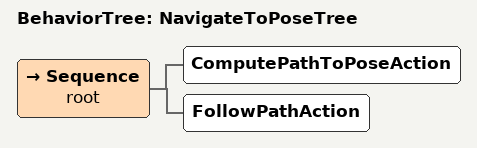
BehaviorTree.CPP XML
<root main_tree_to_execute="NavigateToPoseTree">
  <BehaviorTree ID="NavigateToPoseTree">
    <Sequence name="root">
      <ComputePathToPoseAction/>
      <FollowPathAction/>
    </Sequence>
  </BehaviorTree>
</root>
